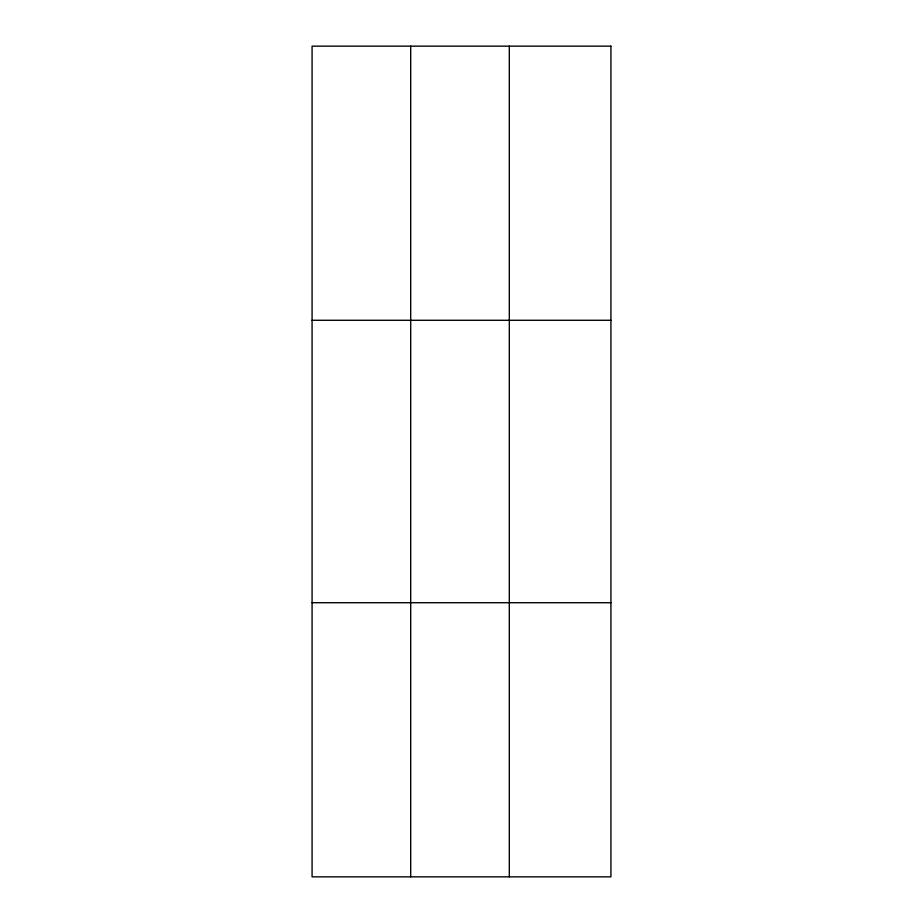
<?xml version="1.0" encoding="UTF-8"?>
<svg xmlns="http://www.w3.org/2000/svg" width="923" height="923" viewBox="0 0 923 923"><rect width="100%" height="100%" fill="white"/><g stroke="black" fill="none" stroke-linecap="round" stroke-linejoin="round"><path stroke-width="1.38" d="M410.7 46.15L410.7 876.85M509.311 46.15L509.311 876.85M312.078 320.281L610.922 320.281M312.078 602.719L610.922 602.719M610.922 46.15L610.922 876.85L312.078 876.85L312.078 46.15L610.922 46.15"/></g></svg>
